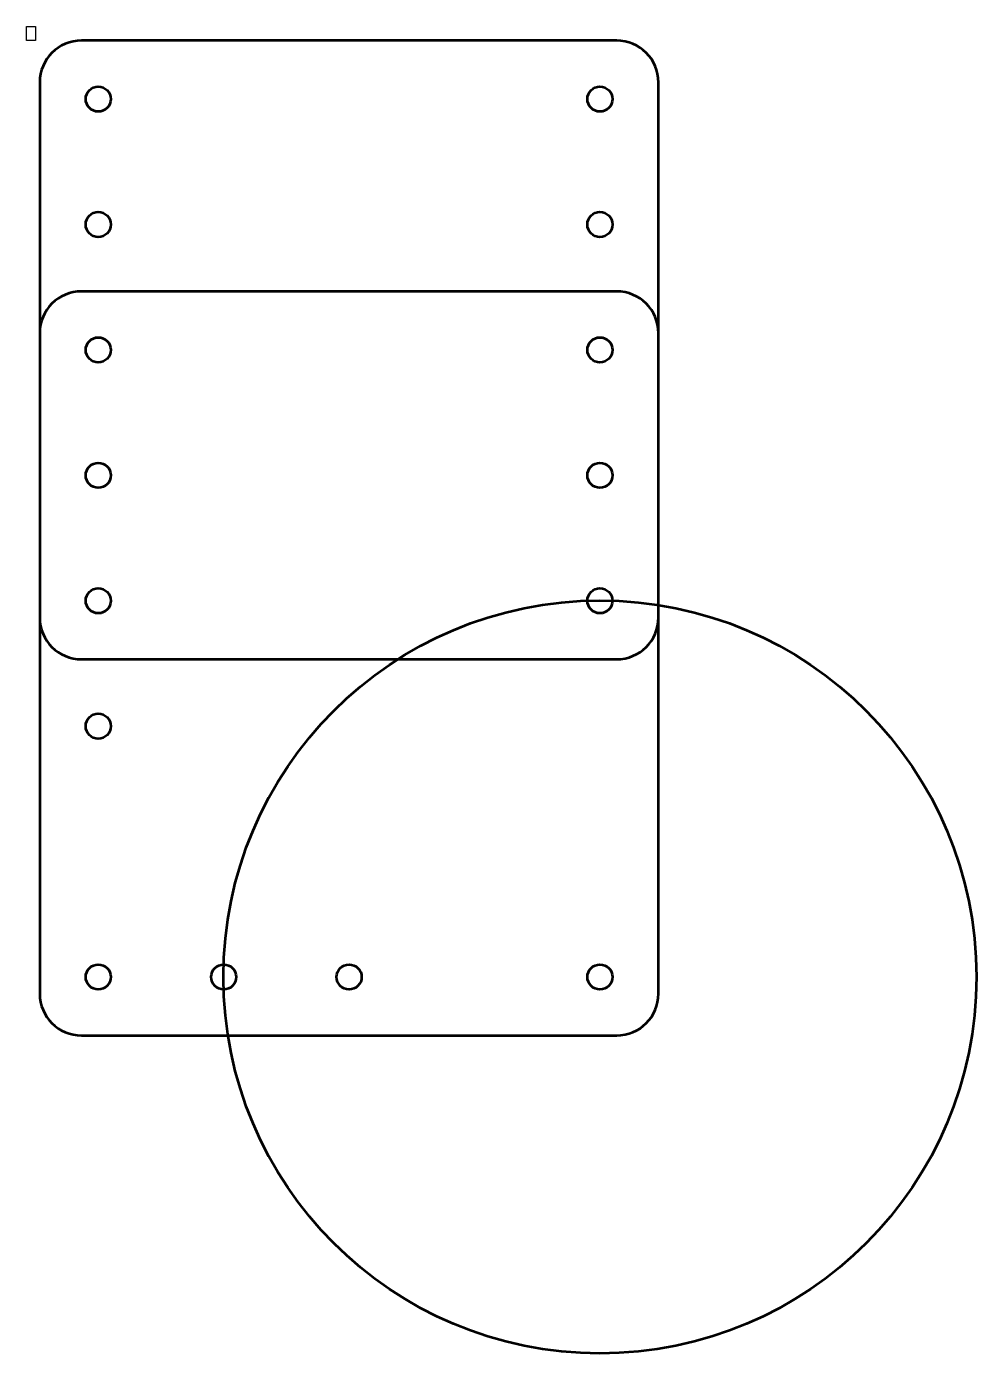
# Model space of a CAD drawing. Header units: centimetres. Extents: x -3.9 to 7.5, y -10.5 to 5.4.
import ezdxf

# ---------------------------------------------------------------- set-up
doc = ezdxf.new("R2010")
doc.units = ezdxf.units.CM
doc.header["$MEASUREMENT"] = 0
doc.header["$XCLIPFRAME"] = 0
doc.layers.add('Layer 1', color=7, linetype='Continuous')
picture_1 = doc.add_image_def('image1.jpg', size_in_pixel=(559, 875))

msp = doc.modelspace()

# ---------------------------------------------------------------- linework, layer by layer
at = {"layer": 'Layer 1', "lineweight": 53}
for centre, major_axis in [((-3, 4.5), (0, 0.15)), ((3, 4.5), (0, 0.15)), ((-3, 3), (0, 0.15)), ((3, 3), (0, 0.15)), ((-3, 1.5), (0, 0.15)), ((3, 1.5), (0, 0.15)), ((-3, 0), (0, 0.15)), ((3, 0), (0, 0.15)), ((-3, -1.5), (0, 0.15)), ((3, -1.5), (0, 0.15)), ((3, -6), (0, 4.503)), ((-3, -3), (0, 0.15)), ((-3, -6), (0, 0.15)), ((-1.5, -6), (0, 0.15)), ((0, -6), (0, 0.15)), ((3, -6), (0, 0.15))]:
    msp.add_ellipse(centre, major_axis=major_axis, ratio=1, dxfattribs=at)
for points in [[(-3.7, -6.2), (-3.7, -6.2), (-3.7, 4.7), (-3.7, 4.7), (-3.7, 4.7), (-3.7, 4.976), (-3.476, 5.2), (-3.2, 5.2), (-3.2, 5.2), (-3.2, 5.2), (3.2, 5.2), (3.2, 5.2), (3.2, 5.2), (3.476, 5.2), (3.7, 4.976), (3.7, 4.7), (3.7, 4.7), (3.7, 4.7), (3.7, -6.2), (3.7, -6.2), (3.7, -6.2), (3.7, -6.476), (3.476, -6.7), (3.2, -6.7), (3.2, -6.7), (3.2, -6.7), (-3.2, -6.7), (-3.2, -6.7), (-3.2, -6.7), (-3.476, -6.7), (-3.7, -6.476), (-3.7, -6.2)], [(-3.7, -1.7), (-3.7, -1.7), (-3.7, 1.7), (-3.7, 1.7), (-3.7, 1.7), (-3.7, 1.976), (-3.476, 2.2), (-3.2, 2.2), (-3.2, 2.2), (-3.2, 2.2), (3.2, 2.2), (3.2, 2.2), (3.2, 2.2), (3.476, 2.2), (3.7, 1.976), (3.7, 1.7), (3.7, 1.7), (3.7, 1.7), (3.7, -1.7), (3.7, -1.7), (3.7, -1.7), (3.7, -1.976), (3.476, -2.2), (3.2, -2.2), (3.2, -2.2), (3.2, -2.2), (-3.2, -2.2), (-3.2, -2.2), (-3.2, -2.2), (-3.476, -2.2), (-3.7, -1.976), (-3.7, -1.7)]]:
    msp.add_open_spline(points, degree=3, knots=[0, 0, 0, 0, 0.111111, 0.111111, 0.111111, 0.111111, 0.222222, 0.222222, 0.222222, 0.222222, 0.333333, 0.333333, 0.333333, 0.333333, 0.444444, 0.444444, 0.444444, 0.444444, 0.555556, 0.555556, 0.555556, 0.555556, 0.666667, 0.666667, 0.666667, 0.666667, 0.777778, 0.777778, 0.777778, 0.777778, 1, 1, 1, 1], dxfattribs=at)

# ---------------------------------------------------------------- pictures from other files: only their frames are drawn
at = {"layer": 'Layer 1', "color": 0}
image = msp.add_image(picture_1, insert=(-3.812, -6.874), size_in_units=(7.764, 12.153), dxfattribs=at)
image.set_boundary_path([(-3.81, -6.87), (3.97, 5.28)])
image.dxf.flags = 3

doc.saveas('drawing.dxf')
